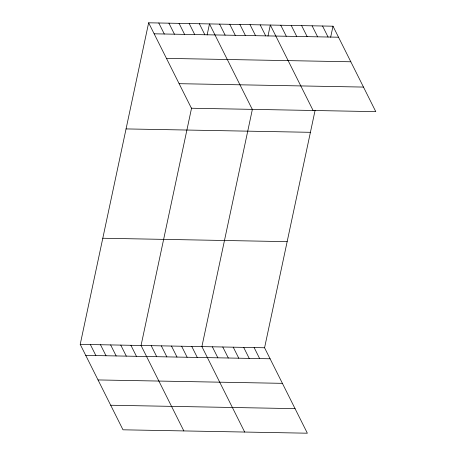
<?xml version="1.0" encoding="UTF-8"?>
<svg xmlns="http://www.w3.org/2000/svg" width="456" height="456" viewBox="0 0 456 456"><rect width="100%" height="100%" fill="white"/><g stroke="black" fill="none" stroke-linecap="round" stroke-linejoin="round"><path stroke-width="0.68" d="M315.107 110.266L264.577 347.763L307.361 433.2L123 429.803L80.216 344.36L148.639 22.8L333 26.197L375.784 111.64L191.423 108.237L148.639 22.8M191.588 107.986L141.058 345.483L183.842 430.92M207.132 34.947L209.475 23.923L252.265 109.36M252.43 109.109L201.894 346.606L244.678 432.043M267.968 36.07L270.317 25.046L313.101 110.483M330.651 37.227L333 26.197M154.156 33.818L338.517 37.215M166.457 58.379L350.812 61.777M179.128 83.682L363.483 87.079M126.061 128.917L310.416 132.314M102.794 238.249L287.155 241.646M80.216 344.36L264.577 347.763M85.734 355.378L270.094 358.781M98.034 379.939L282.389 383.336M110.705 405.241L295.06 408.639M322.552 26.009L328.069 37.027M312.103 25.815L317.621 36.833M301.655 25.622L307.173 36.64M291.207 25.428L296.725 36.446M280.765 25.234L286.282 36.252M260.176 24.858L265.694 35.876M250.036 24.67L255.554 35.688M239.896 24.482L245.413 35.5M229.756 24.293L235.273 35.317M219.615 24.111L225.133 35.129M199.335 23.735L204.852 34.753M189.2 23.547L194.718 34.565M179.06 23.359L184.577 34.382M168.919 23.176L174.437 34.194M158.779 22.988L164.297 34.006M254.129 347.569L259.646 358.587M243.681 347.375L249.198 358.393M233.233 347.181L238.75 358.199M222.79 346.987L228.308 358.006M212.342 346.799L217.86 357.817M191.754 346.417L197.271 357.436M181.613 346.229L187.131 357.247M171.473 346.041L176.991 357.059M161.333 345.859L166.85 356.877M151.198 345.671L156.716 356.689M130.918 345.295L136.435 356.313M120.777 345.106L126.295 356.125M110.637 344.924L116.155 355.942M100.497 344.736L106.014 355.754M90.356 344.548L95.874 355.566"/></g></svg>
